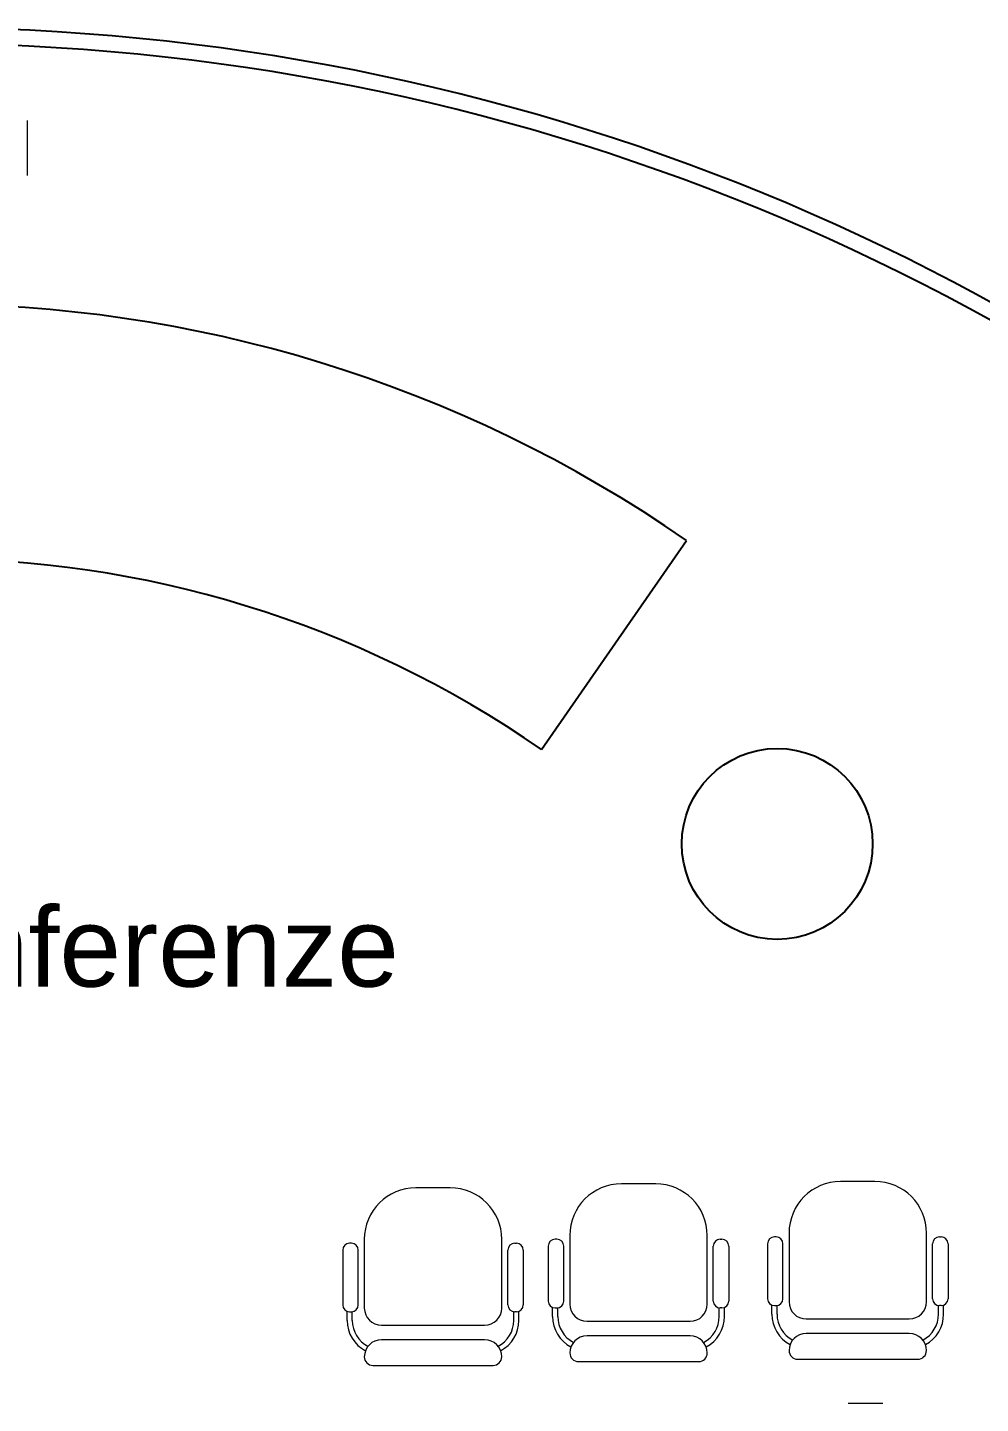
# Model space of a CAD drawing. Header units: millimetres. Extents: x -1911 to 4021, y -174 to 2851.
# Drawn here: x 953.7 to 1253.3, y 1676.5 to 2109.1 of the extents above; entities that cross this region are included whole.
import ezdxf

# ---------------------------------------------------------------- set-up
doc = ezdxf.new("R2010")
doc.units = ezdxf.units.MM
doc.layers.add('ARREDI attrezzature - furniture', color=175, linetype='Continuous', lineweight=9)
doc.styles.get("Standard").update_dxf_attribs({"font": 'arial.ttf'})

msp = doc.modelspace()

# ---------------------------------------------------------------- linework, layer by layer
at = {"color": 0}
msp.add_line((1115.3, 1882.1), (1160.88, 1947.84), dxfattribs=at)
msp.add_circle((1189.42, 1852.42), 30, dxfattribs=at)
at = {"color": 2}
for radius in [700.64, 695.64]:
    msp.add_arc((919.42, 1408.43), radius, 2.45403, 177.54597, dxfattribs=at)
at = {"color": 0}
for radius in [416.7, 336.7]:
    msp.add_arc((923.47, 1605.38), radius, 55.2686, 125.2153, dxfattribs=at)
at = {"layer": 'ARREDI attrezzature - furniture'}
for p, q in [((953.72, 2062.54), (953.72, 2079.82)), ((953.72, 2062.54), (953.72, 2079.82)), ((953.72, 2062.54), (953.72, 2079.82)), ((953.72, 2062.54), (953.72, 2079.82)), ((953.72, 2062.54), (953.72, 2079.82)), ((953.72, 2062.54), (953.72, 2079.82)), ((1086.61, 1744.31), (1075.81, 1744.31)), ((1086.61, 1744.31), (1075.81, 1744.31)), ((1086.61, 1744.31), (1075.81, 1744.31)), ((1086.61, 1744.31), (1075.81, 1744.31)), ((1086.61, 1744.31), (1075.81, 1744.31)), ((1086.61, 1744.31), (1075.81, 1744.31)), ((1151.22, 1745.54), (1140.42, 1745.54)), ((1151.22, 1745.54), (1140.42, 1745.54)), ((1151.22, 1745.54), (1140.42, 1745.54)), ((1151.22, 1745.54), (1140.42, 1745.54)), ((1151.22, 1745.54), (1140.42, 1745.54)), ((1151.22, 1745.54), (1140.42, 1745.54)), ((1220.14, 1746.28), (1209.34, 1746.28)), ((1220.14, 1746.28), (1209.34, 1746.28)), ((1220.14, 1746.28), (1209.34, 1746.28)), ((1220.14, 1746.28), (1209.34, 1746.28)), ((1220.14, 1746.28), (1209.34, 1746.28)), ((1220.14, 1746.28), (1209.34, 1746.28)), ((1055.54, 1726.91), (1055, 1726.91)), ((1055.54, 1726.91), (1055, 1726.91)), ((1055.54, 1726.91), (1055, 1726.91)), ((1055.54, 1726.91), (1055, 1726.91)), ((1055.54, 1726.91), (1055, 1726.91)), ((1055.54, 1726.91), (1055, 1726.91)), ((1059.61, 1728.11), (1059.61, 1706.51)), ((1059.61, 1728.11), (1059.61, 1706.51)), ((1059.61, 1728.11), (1059.61, 1706.51)), ((1059.61, 1728.11), (1059.61, 1706.51)), ((1059.61, 1728.11), (1059.61, 1706.51)), ((1059.61, 1728.11), (1059.61, 1706.51)), ((1102.81, 1706.51), (1102.81, 1728.11)), ((1102.81, 1706.51), (1102.81, 1728.11)), ((1102.81, 1706.51), (1102.81, 1728.11)), ((1102.81, 1706.51), (1102.81, 1728.11)), ((1102.81, 1706.51), (1102.81, 1728.11)), ((1102.81, 1706.51), (1102.81, 1728.11)), ((1106.88, 1726.91), (1107.42, 1726.91)), ((1106.88, 1726.91), (1107.42, 1726.91)), ((1106.88, 1726.91), (1107.42, 1726.91)), ((1106.88, 1726.91), (1107.42, 1726.91)), ((1106.88, 1726.91), (1107.42, 1726.91)), ((1106.88, 1726.91), (1107.42, 1726.91)), ((1117.45, 1725.98), (1117.45, 1708.7)), ((1117.45, 1725.98), (1117.45, 1708.7)), ((1117.45, 1725.98), (1117.45, 1708.7)), ((1117.45, 1725.98), (1117.45, 1708.7)), ((1117.45, 1725.98), (1117.45, 1708.7)), ((1117.45, 1725.98), (1117.45, 1708.7)), ((1120.15, 1728.14), (1119.61, 1728.14)), ((1120.15, 1728.14), (1119.61, 1728.14)), ((1120.15, 1728.14), (1119.61, 1728.14)), ((1120.15, 1728.14), (1119.61, 1728.14)), ((1120.15, 1728.14), (1119.61, 1728.14)), ((1120.15, 1728.14), (1119.61, 1728.14)), ((1122.31, 1708.7), (1122.31, 1725.98)), ((1122.31, 1708.7), (1122.31, 1725.98)), ((1122.31, 1708.7), (1122.31, 1725.98)), ((1122.31, 1708.7), (1122.31, 1725.98)), ((1122.31, 1708.7), (1122.31, 1725.98)), ((1122.31, 1708.7), (1122.31, 1725.98)), ((1124.22, 1729.34), (1124.22, 1707.74)), ((1124.22, 1729.34), (1124.22, 1707.74)), ((1124.22, 1729.34), (1124.22, 1707.74)), ((1124.22, 1729.34), (1124.22, 1707.74)), ((1124.22, 1729.34), (1124.22, 1707.74)), ((1124.22, 1729.34), (1124.22, 1707.74)), ((1167.42, 1707.74), (1167.42, 1729.34)), ((1167.42, 1707.74), (1167.42, 1729.34)), ((1167.42, 1707.74), (1167.42, 1729.34)), ((1167.42, 1707.74), (1167.42, 1729.34)), ((1167.42, 1707.74), (1167.42, 1729.34)), ((1167.42, 1707.74), (1167.42, 1729.34)), ((1169.33, 1708.7), (1169.33, 1725.98)), ((1169.33, 1708.7), (1169.33, 1725.98)), ((1169.33, 1708.7), (1169.33, 1725.98)), ((1169.33, 1708.7), (1169.33, 1725.98)), ((1169.33, 1708.7), (1169.33, 1725.98)), ((1169.33, 1708.7), (1169.33, 1725.98)), ((1171.49, 1728.14), (1172.03, 1728.14)), ((1171.49, 1728.14), (1172.03, 1728.14)), ((1171.49, 1728.14), (1172.03, 1728.14)), ((1171.49, 1728.14), (1172.03, 1728.14)), ((1171.49, 1728.14), (1172.03, 1728.14)), ((1171.49, 1728.14), (1172.03, 1728.14)), ((1174.19, 1725.98), (1174.19, 1708.7)), ((1174.19, 1725.98), (1174.19, 1708.7)), ((1174.19, 1725.98), (1174.19, 1708.7)), ((1174.19, 1725.98), (1174.19, 1708.7)), ((1174.19, 1725.98), (1174.19, 1708.7)), ((1174.19, 1725.98), (1174.19, 1708.7)), ((1186.37, 1726.72), (1186.37, 1709.44)), ((1186.37, 1726.72), (1186.37, 1709.44)), ((1186.37, 1726.72), (1186.37, 1709.44)), ((1186.37, 1726.72), (1186.37, 1709.44)), ((1186.37, 1726.72), (1186.37, 1709.44)), ((1186.37, 1726.72), (1186.37, 1709.44)), ((1189.07, 1728.88), (1188.53, 1728.88)), ((1189.07, 1728.88), (1188.53, 1728.88)), ((1189.07, 1728.88), (1188.53, 1728.88)), ((1189.07, 1728.88), (1188.53, 1728.88)), ((1189.07, 1728.88), (1188.53, 1728.88)), ((1189.07, 1728.88), (1188.53, 1728.88)), ((1191.23, 1709.44), (1191.23, 1726.72)), ((1191.23, 1709.44), (1191.23, 1726.72)), ((1191.23, 1709.44), (1191.23, 1726.72)), ((1191.23, 1709.44), (1191.23, 1726.72)), ((1191.23, 1709.44), (1191.23, 1726.72)), ((1191.23, 1709.44), (1191.23, 1726.72)), ((1193.14, 1730.08), (1193.14, 1708.48)), ((1193.14, 1730.08), (1193.14, 1708.48)), ((1193.14, 1730.08), (1193.14, 1708.48)), ((1193.14, 1730.08), (1193.14, 1708.48)), ((1193.14, 1730.08), (1193.14, 1708.48)), ((1193.14, 1730.08), (1193.14, 1708.48)), ((1236.34, 1708.48), (1236.34, 1730.08)), ((1236.34, 1708.48), (1236.34, 1730.08)), ((1236.34, 1708.48), (1236.34, 1730.08)), ((1236.34, 1708.48), (1236.34, 1730.08)), ((1236.34, 1708.48), (1236.34, 1730.08)), ((1236.34, 1708.48), (1236.34, 1730.08)), ((1238.25, 1709.44), (1238.25, 1726.72)), ((1238.25, 1709.44), (1238.25, 1726.72)), ((1238.25, 1709.44), (1238.25, 1726.72)), ((1238.25, 1709.44), (1238.25, 1726.72)), ((1238.25, 1709.44), (1238.25, 1726.72)), ((1238.25, 1709.44), (1238.25, 1726.72)), ((1240.41, 1728.88), (1240.95, 1728.88)), ((1240.41, 1728.88), (1240.95, 1728.88)), ((1240.41, 1728.88), (1240.95, 1728.88)), ((1240.41, 1728.88), (1240.95, 1728.88)), ((1240.41, 1728.88), (1240.95, 1728.88)), ((1240.41, 1728.88), (1240.95, 1728.88)), ((1243.11, 1726.72), (1243.11, 1709.44)), ((1243.11, 1726.72), (1243.11, 1709.44)), ((1243.11, 1726.72), (1243.11, 1709.44)), ((1243.11, 1726.72), (1243.11, 1709.44)), ((1243.11, 1726.72), (1243.11, 1709.44)), ((1243.11, 1726.72), (1243.11, 1709.44)), ((1052.84, 1724.75), (1052.84, 1707.47)), ((1052.84, 1724.75), (1052.84, 1707.47)), ((1052.84, 1724.75), (1052.84, 1707.47)), ((1052.84, 1724.75), (1052.84, 1707.47)), ((1052.84, 1724.75), (1052.84, 1707.47)), ((1052.84, 1724.75), (1052.84, 1707.47)), ((1057.7, 1707.47), (1057.7, 1724.75)), ((1057.7, 1707.47), (1057.7, 1724.75)), ((1057.7, 1707.47), (1057.7, 1724.75)), ((1057.7, 1707.47), (1057.7, 1724.75)), ((1057.7, 1707.47), (1057.7, 1724.75)), ((1057.7, 1707.47), (1057.7, 1724.75)), ((1104.72, 1707.47), (1104.72, 1724.75)), ((1104.72, 1707.47), (1104.72, 1724.75)), ((1104.72, 1707.47), (1104.72, 1724.75)), ((1104.72, 1707.47), (1104.72, 1724.75)), ((1104.72, 1707.47), (1104.72, 1724.75)), ((1104.72, 1707.47), (1104.72, 1724.75)), ((1109.58, 1724.75), (1109.58, 1707.47)), ((1109.58, 1724.75), (1109.58, 1707.47)), ((1109.58, 1724.75), (1109.58, 1707.47)), ((1109.58, 1724.75), (1109.58, 1707.47)), ((1109.58, 1724.75), (1109.58, 1707.47)), ((1109.58, 1724.75), (1109.58, 1707.47)), ((1054.21, 1702.61), (1054.21, 1705.46)), ((1054.21, 1702.61), (1054.21, 1705.46)), ((1054.21, 1702.61), (1054.21, 1705.46)), ((1054.21, 1702.61), (1054.21, 1705.46)), ((1054.21, 1702.61), (1054.21, 1705.46)), ((1054.21, 1702.61), (1054.21, 1705.46)), ((1055, 1705.31), (1055.54, 1705.31)), ((1055, 1705.31), (1055.54, 1705.31)), ((1055, 1705.31), (1055.54, 1705.31)), ((1055, 1705.31), (1055.54, 1705.31)), ((1055, 1705.31), (1055.54, 1705.31)), ((1055, 1705.31), (1055.54, 1705.31)), ((1055.83, 1702.61), (1055.83, 1705.33)), ((1055.83, 1702.61), (1055.83, 1705.33)), ((1055.83, 1702.61), (1055.83, 1705.33)), ((1055.83, 1702.61), (1055.83, 1705.33)), ((1055.83, 1702.61), (1055.83, 1705.33)), ((1055.83, 1702.61), (1055.83, 1705.33)), ((1106.59, 1702.61), (1106.59, 1705.33)), ((1106.59, 1702.61), (1106.59, 1705.33)), ((1106.59, 1702.61), (1106.59, 1705.33)), ((1106.59, 1702.61), (1106.59, 1705.33)), ((1106.59, 1702.61), (1106.59, 1705.33)), ((1106.59, 1702.61), (1106.59, 1705.33)), ((1107.42, 1705.31), (1106.88, 1705.31)), ((1107.42, 1705.31), (1106.88, 1705.31)), ((1107.42, 1705.31), (1106.88, 1705.31)), ((1107.42, 1705.31), (1106.88, 1705.31)), ((1107.42, 1705.31), (1106.88, 1705.31)), ((1107.42, 1705.31), (1106.88, 1705.31)), ((1108.21, 1702.61), (1108.21, 1705.46)), ((1108.21, 1702.61), (1108.21, 1705.46)), ((1108.21, 1702.61), (1108.21, 1705.46)), ((1108.21, 1702.61), (1108.21, 1705.46)), ((1108.21, 1702.61), (1108.21, 1705.46)), ((1108.21, 1702.61), (1108.21, 1705.46)), ((1118.82, 1703.84), (1118.82, 1706.69)), ((1118.82, 1703.84), (1118.82, 1706.69)), ((1118.82, 1703.84), (1118.82, 1706.69)), ((1118.82, 1703.84), (1118.82, 1706.69)), ((1118.82, 1703.84), (1118.82, 1706.69)), ((1118.82, 1703.84), (1118.82, 1706.69)), ((1119.61, 1706.54), (1120.15, 1706.54)), ((1119.61, 1706.54), (1120.15, 1706.54)), ((1119.61, 1706.54), (1120.15, 1706.54)), ((1119.61, 1706.54), (1120.15, 1706.54)), ((1119.61, 1706.54), (1120.15, 1706.54)), ((1119.61, 1706.54), (1120.15, 1706.54)), ((1120.44, 1703.84), (1120.44, 1706.56)), ((1120.44, 1703.84), (1120.44, 1706.56)), ((1120.44, 1703.84), (1120.44, 1706.56)), ((1120.44, 1703.84), (1120.44, 1706.56)), ((1120.44, 1703.84), (1120.44, 1706.56)), ((1120.44, 1703.84), (1120.44, 1706.56)), ((1171.2, 1703.84), (1171.2, 1706.56)), ((1171.2, 1703.84), (1171.2, 1706.56)), ((1171.2, 1703.84), (1171.2, 1706.56)), ((1171.2, 1703.84), (1171.2, 1706.56)), ((1171.2, 1703.84), (1171.2, 1706.56)), ((1171.2, 1703.84), (1171.2, 1706.56)), ((1172.03, 1706.54), (1171.49, 1706.54)), ((1172.03, 1706.54), (1171.49, 1706.54)), ((1172.03, 1706.54), (1171.49, 1706.54)), ((1172.03, 1706.54), (1171.49, 1706.54)), ((1172.03, 1706.54), (1171.49, 1706.54)), ((1172.03, 1706.54), (1171.49, 1706.54)), ((1172.82, 1703.84), (1172.82, 1706.69)), ((1172.82, 1703.84), (1172.82, 1706.69)), ((1172.82, 1703.84), (1172.82, 1706.69)), ((1172.82, 1703.84), (1172.82, 1706.69)), ((1172.82, 1703.84), (1172.82, 1706.69)), ((1172.82, 1703.84), (1172.82, 1706.69)), ((1187.74, 1704.58), (1187.74, 1707.43)), ((1187.74, 1704.58), (1187.74, 1707.43)), ((1187.74, 1704.58), (1187.74, 1707.43)), ((1187.74, 1704.58), (1187.74, 1707.43)), ((1187.74, 1704.58), (1187.74, 1707.43)), ((1187.74, 1704.58), (1187.74, 1707.43)), ((1188.53, 1707.28), (1189.07, 1707.28)), ((1188.53, 1707.28), (1189.07, 1707.28)), ((1188.53, 1707.28), (1189.07, 1707.28)), ((1188.53, 1707.28), (1189.07, 1707.28)), ((1188.53, 1707.28), (1189.07, 1707.28)), ((1188.53, 1707.28), (1189.07, 1707.28)), ((1189.36, 1704.58), (1189.36, 1707.3)), ((1189.36, 1704.58), (1189.36, 1707.3)), ((1189.36, 1704.58), (1189.36, 1707.3)), ((1189.36, 1704.58), (1189.36, 1707.3)), ((1189.36, 1704.58), (1189.36, 1707.3)), ((1189.36, 1704.58), (1189.36, 1707.3)), ((1240.12, 1704.58), (1240.12, 1707.3)), ((1240.12, 1704.58), (1240.12, 1707.3)), ((1240.12, 1704.58), (1240.12, 1707.3)), ((1240.12, 1704.58), (1240.12, 1707.3)), ((1240.12, 1704.58), (1240.12, 1707.3)), ((1240.12, 1704.58), (1240.12, 1707.3)), ((1240.95, 1707.28), (1240.41, 1707.28)), ((1240.95, 1707.28), (1240.41, 1707.28)), ((1240.95, 1707.28), (1240.41, 1707.28)), ((1240.95, 1707.28), (1240.41, 1707.28)), ((1240.95, 1707.28), (1240.41, 1707.28)), ((1240.95, 1707.28), (1240.41, 1707.28)), ((1241.74, 1704.58), (1241.74, 1707.43)), ((1241.74, 1704.58), (1241.74, 1707.43)), ((1241.74, 1704.58), (1241.74, 1707.43)), ((1241.74, 1704.58), (1241.74, 1707.43)), ((1241.74, 1704.58), (1241.74, 1707.43)), ((1241.74, 1704.58), (1241.74, 1707.43)), ((1065.01, 1701.11), (1097.41, 1701.11)), ((1065.01, 1701.11), (1097.41, 1701.11)), ((1065.01, 1701.11), (1097.41, 1701.11)), ((1065.01, 1701.11), (1097.41, 1701.11)), ((1065.01, 1701.11), (1097.41, 1701.11)), ((1065.01, 1701.11), (1097.41, 1701.11)), ((1129.62, 1702.34), (1162.02, 1702.34)), ((1129.62, 1702.34), (1162.02, 1702.34)), ((1129.62, 1702.34), (1162.02, 1702.34)), ((1129.62, 1702.34), (1162.02, 1702.34)), ((1129.62, 1702.34), (1162.02, 1702.34)), ((1129.62, 1702.34), (1162.02, 1702.34)), ((1198.54, 1703.08), (1230.94, 1703.08)), ((1198.54, 1703.08), (1230.94, 1703.08)), ((1198.54, 1703.08), (1230.94, 1703.08)), ((1198.54, 1703.08), (1230.94, 1703.08)), ((1198.54, 1703.08), (1230.94, 1703.08)), ((1198.54, 1703.08), (1230.94, 1703.08)), ((1097.41, 1696.56), (1065.01, 1696.56)), ((1097.41, 1696.56), (1065.01, 1696.56)), ((1097.41, 1696.56), (1065.01, 1696.56)), ((1097.41, 1696.56), (1065.01, 1696.56)), ((1097.41, 1696.56), (1065.01, 1696.56)), ((1097.41, 1696.56), (1065.01, 1696.56)), ((1162.02, 1697.78), (1129.62, 1697.78)), ((1162.02, 1697.78), (1129.62, 1697.78)), ((1162.02, 1697.78), (1129.62, 1697.78)), ((1162.02, 1697.78), (1129.62, 1697.78)), ((1162.02, 1697.78), (1129.62, 1697.78)), ((1162.02, 1697.78), (1129.62, 1697.78)), ((1230.94, 1698.53), (1198.54, 1698.53)), ((1230.94, 1698.53), (1198.54, 1698.53)), ((1230.94, 1698.53), (1198.54, 1698.53)), ((1230.94, 1698.53), (1198.54, 1698.53)), ((1230.94, 1698.53), (1198.54, 1698.53)), ((1230.94, 1698.53), (1198.54, 1698.53)), ((1124.22, 1692.38), (1124.22, 1692.38)), ((1124.22, 1692.38), (1124.22, 1692.38)), ((1124.22, 1692.38), (1124.22, 1692.38)), ((1167.42, 1692.38), (1167.42, 1692.38)), ((1167.42, 1692.38), (1167.42, 1692.38)), ((1167.42, 1692.38), (1167.42, 1692.38)), ((1193.14, 1693.13), (1193.14, 1693.13)), ((1193.14, 1693.13), (1193.14, 1693.13)), ((1193.14, 1693.13), (1193.14, 1693.13)), ((1193.14, 1693.13), (1193.14, 1693.13)), ((1193.14, 1693.13), (1193.14, 1693.13)), ((1193.14, 1693.13), (1193.14, 1693.13)), ((1236.34, 1693.13), (1236.34, 1693.13)), ((1236.34, 1693.13), (1236.34, 1693.13)), ((1236.34, 1693.13), (1236.34, 1693.13)), ((1236.34, 1693.13), (1236.34, 1693.13)), ((1236.34, 1693.13), (1236.34, 1693.13)), ((1236.34, 1693.13), (1236.34, 1693.13)), ((1059.61, 1691.16), (1059.61, 1691.16)), ((1059.61, 1691.16), (1059.61, 1691.16)), ((1059.61, 1691.16), (1059.61, 1691.16)), ((1062.31, 1688.46), (1100.11, 1688.46)), ((1062.31, 1688.46), (1100.11, 1688.46)), ((1062.31, 1688.46), (1100.11, 1688.46)), ((1062.31, 1688.46), (1100.11, 1688.46)), ((1102.81, 1691.16), (1102.81, 1691.16)), ((1102.81, 1691.16), (1102.81, 1691.16)), ((1102.81, 1691.16), (1102.81, 1691.16)), ((1126.92, 1689.68), (1164.72, 1689.68)), ((1126.92, 1689.68), (1164.72, 1689.68)), ((1126.92, 1689.68), (1164.72, 1689.68)), ((1126.92, 1689.68), (1164.72, 1689.68)), ((1195.84, 1690.43), (1233.64, 1690.43)), ((1195.84, 1690.43), (1233.64, 1690.43)), ((1195.84, 1690.43), (1233.64, 1690.43)), ((1195.84, 1690.43), (1233.64, 1690.43)), ((1222.57, 1676.5), (1211.77, 1676.5)), ((1222.57, 1676.5), (1211.77, 1676.5)), ((1222.57, 1676.5), (1211.77, 1676.5)), ((1222.57, 1676.5), (1211.77, 1676.5)), ((1222.57, 1676.5), (1211.77, 1676.5)), ((1222.57, 1676.5), (1211.77, 1676.5))]:
    msp.add_line(p, q, dxfattribs=at)
for centre, radius, start, end in [((1075.81, 1728.11), 16.2, 90, 180), ((1075.81, 1728.11), 16.2, 90, 180), ((1075.81, 1728.11), 16.2, 90, 180), ((1075.81, 1728.11), 16.2, 90, 180), ((1075.81, 1728.11), 16.2, 90, 180), ((1075.81, 1728.11), 16.2, 90, 180), ((1086.61, 1728.11), 16.2, 0, 90), ((1086.61, 1728.11), 16.2, 0, 90), ((1086.61, 1728.11), 16.2, 0, 90), ((1086.61, 1728.11), 16.2, 0, 90), ((1086.61, 1728.11), 16.2, 0, 90), ((1086.61, 1728.11), 16.2, 0, 90), ((1140.42, 1729.34), 16.2, 90, 180), ((1140.42, 1729.34), 16.2, 90, 180), ((1140.42, 1729.34), 16.2, 90, 180), ((1140.42, 1729.34), 16.2, 90, 180), ((1140.42, 1729.34), 16.2, 90, 180), ((1140.42, 1729.34), 16.2, 90, 180), ((1151.22, 1729.34), 16.2, 0, 90), ((1151.22, 1729.34), 16.2, 0, 90), ((1151.22, 1729.34), 16.2, 0, 90), ((1151.22, 1729.34), 16.2, 0, 90), ((1151.22, 1729.34), 16.2, 0, 90), ((1151.22, 1729.34), 16.2, 0, 90), ((1209.34, 1730.08), 16.2, 90, 180), ((1209.34, 1730.08), 16.2, 90, 180), ((1209.34, 1730.08), 16.2, 90, 180), ((1209.34, 1730.08), 16.2, 90, 180), ((1209.34, 1730.08), 16.2, 90, 180), ((1209.34, 1730.08), 16.2, 90, 180), ((1220.14, 1730.08), 16.2, 0, 90), ((1220.14, 1730.08), 16.2, 0, 90), ((1220.14, 1730.08), 16.2, 0, 90), ((1220.14, 1730.08), 16.2, 0, 90), ((1220.14, 1730.08), 16.2, 0, 90), ((1220.14, 1730.08), 16.2, 0, 90), ((1055, 1724.75), 2.16, 90, 180), ((1055, 1724.75), 2.16, 90, 180), ((1055, 1724.75), 2.16, 90, 180), ((1055, 1724.75), 2.16, 90, 180), ((1055, 1724.75), 2.16, 90, 180), ((1055, 1724.75), 2.16, 90, 180), ((1055.54, 1724.75), 2.16, 0, 90), ((1055.54, 1724.75), 2.16, 0, 90), ((1055.54, 1724.75), 2.16, 0, 90), ((1055.54, 1724.75), 2.16, 0, 90), ((1055.54, 1724.75), 2.16, 0, 90), ((1055.54, 1724.75), 2.16, 0, 90), ((1106.88, 1724.75), 2.16, 90, 180), ((1106.88, 1724.75), 2.16, 90, 180), ((1106.88, 1724.75), 2.16, 90, 180), ((1106.88, 1724.75), 2.16, 90, 180), ((1106.88, 1724.75), 2.16, 90, 180), ((1106.88, 1724.75), 2.16, 90, 180), ((1107.42, 1724.75), 2.16, 0, 90), ((1107.42, 1724.75), 2.16, 0, 90), ((1107.42, 1724.75), 2.16, 0, 90), ((1107.42, 1724.75), 2.16, 0, 90), ((1107.42, 1724.75), 2.16, 0, 90), ((1107.42, 1724.75), 2.16, 0, 90), ((1119.61, 1725.98), 2.16, 90, 180), ((1119.61, 1725.98), 2.16, 90, 180), ((1119.61, 1725.98), 2.16, 90, 180), ((1119.61, 1725.98), 2.16, 90, 180), ((1119.61, 1725.98), 2.16, 90, 180), ((1119.61, 1725.98), 2.16, 90, 180), ((1120.15, 1725.98), 2.16, 0, 90), ((1120.15, 1725.98), 2.16, 0, 90), ((1120.15, 1725.98), 2.16, 0, 90), ((1120.15, 1725.98), 2.16, 0, 90), ((1120.15, 1725.98), 2.16, 0, 90), ((1120.15, 1725.98), 2.16, 0, 90), ((1171.49, 1725.98), 2.16, 90, 180), ((1171.49, 1725.98), 2.16, 90, 180), ((1171.49, 1725.98), 2.16, 90, 180), ((1171.49, 1725.98), 2.16, 90, 180), ((1171.49, 1725.98), 2.16, 90, 180), ((1171.49, 1725.98), 2.16, 90, 180), ((1172.03, 1725.98), 2.16, 0, 90), ((1172.03, 1725.98), 2.16, 0, 90), ((1172.03, 1725.98), 2.16, 0, 90), ((1172.03, 1725.98), 2.16, 0, 90), ((1172.03, 1725.98), 2.16, 0, 90), ((1172.03, 1725.98), 2.16, 0, 90), ((1188.53, 1726.72), 2.16, 90, 180), ((1188.53, 1726.72), 2.16, 90, 180), ((1188.53, 1726.72), 2.16, 90, 180), ((1188.53, 1726.72), 2.16, 90, 180), ((1188.53, 1726.72), 2.16, 90, 180), ((1188.53, 1726.72), 2.16, 90, 180), ((1189.07, 1726.72), 2.16, 0, 90), ((1189.07, 1726.72), 2.16, 0, 90), ((1189.07, 1726.72), 2.16, 0, 90), ((1189.07, 1726.72), 2.16, 0, 90), ((1189.07, 1726.72), 2.16, 0, 90), ((1189.07, 1726.72), 2.16, 0, 90), ((1240.41, 1726.72), 2.16, 90, 180), ((1240.41, 1726.72), 2.16, 90, 180), ((1240.41, 1726.72), 2.16, 90, 180), ((1240.41, 1726.72), 2.16, 90, 180), ((1240.41, 1726.72), 2.16, 90, 180), ((1240.41, 1726.72), 2.16, 90, 180), ((1240.95, 1726.72), 2.16, 0, 90), ((1240.95, 1726.72), 2.16, 0, 90), ((1240.95, 1726.72), 2.16, 0, 90), ((1240.95, 1726.72), 2.16, 0, 90), ((1240.95, 1726.72), 2.16, 0, 90), ((1240.95, 1726.72), 2.16, 0, 90), ((1119.61, 1708.7), 2.16, 180, 270), ((1119.61, 1708.7), 2.16, 180, 270), ((1119.61, 1708.7), 2.16, 180, 270), ((1119.61, 1708.7), 2.16, 180, 270), ((1119.61, 1708.7), 2.16, 180, 270), ((1119.61, 1708.7), 2.16, 180, 270), ((1120.15, 1708.7), 2.16, 270, 0), ((1120.15, 1708.7), 2.16, 270, 0), ((1120.15, 1708.7), 2.16, 270, 0), ((1120.15, 1708.7), 2.16, 270, 0), ((1120.15, 1708.7), 2.16, 270, 0), ((1120.15, 1708.7), 2.16, 270, 0), ((1171.49, 1708.7), 2.16, 180, 270), ((1171.49, 1708.7), 2.16, 180, 270), ((1171.49, 1708.7), 2.16, 180, 270), ((1171.49, 1708.7), 2.16, 180, 270), ((1171.49, 1708.7), 2.16, 180, 270), ((1171.49, 1708.7), 2.16, 180, 270), ((1172.03, 1708.7), 2.16, 270, 0), ((1172.03, 1708.7), 2.16, 270, 0), ((1172.03, 1708.7), 2.16, 270, 0), ((1172.03, 1708.7), 2.16, 270, 0), ((1172.03, 1708.7), 2.16, 270, 0), ((1172.03, 1708.7), 2.16, 270, 0), ((1188.53, 1709.44), 2.16, 180, 270), ((1188.53, 1709.44), 2.16, 180, 270), ((1188.53, 1709.44), 2.16, 180, 270), ((1188.53, 1709.44), 2.16, 180, 270), ((1188.53, 1709.44), 2.16, 180, 270), ((1188.53, 1709.44), 2.16, 180, 270), ((1189.07, 1709.44), 2.16, 270, 0), ((1189.07, 1709.44), 2.16, 270, 0), ((1189.07, 1709.44), 2.16, 270, 0), ((1189.07, 1709.44), 2.16, 270, 0), ((1189.07, 1709.44), 2.16, 270, 0), ((1189.07, 1709.44), 2.16, 270, 0), ((1240.41, 1709.44), 2.16, 180, 270), ((1240.41, 1709.44), 2.16, 180, 270), ((1240.41, 1709.44), 2.16, 180, 270), ((1240.41, 1709.44), 2.16, 180, 270), ((1240.41, 1709.44), 2.16, 180, 270), ((1240.41, 1709.44), 2.16, 180, 270), ((1240.95, 1709.44), 2.16, 270, 0), ((1240.95, 1709.44), 2.16, 270, 0), ((1240.95, 1709.44), 2.16, 270, 0), ((1240.95, 1709.44), 2.16, 270, 0), ((1240.95, 1709.44), 2.16, 270, 0), ((1240.95, 1709.44), 2.16, 270, 0), ((1055, 1707.47), 2.16, 180, 270), ((1055, 1707.47), 2.16, 180, 270), ((1055, 1707.47), 2.16, 180, 270), ((1055, 1707.47), 2.16, 180, 270), ((1055, 1707.47), 2.16, 180, 270), ((1055, 1707.47), 2.16, 180, 270), ((1055.54, 1707.47), 2.16, 270, 0), ((1055.54, 1707.47), 2.16, 270, 0), ((1055.54, 1707.47), 2.16, 270, 0), ((1055.54, 1707.47), 2.16, 270, 0), ((1055.54, 1707.47), 2.16, 270, 0), ((1055.54, 1707.47), 2.16, 270, 0), ((1065.01, 1706.51), 5.4, 180, 270), ((1065.01, 1706.51), 5.4, 180, 270), ((1065.01, 1706.51), 5.4, 180, 270), ((1065.01, 1706.51), 5.4, 180, 270), ((1065.01, 1706.51), 5.4, 180, 270), ((1065.01, 1706.51), 5.4, 180, 270), ((1097.41, 1706.51), 5.4, 270, 360), ((1097.41, 1706.51), 5.4, 270, 360), ((1097.41, 1706.51), 5.4, 270, 360), ((1097.41, 1706.51), 5.4, 270, 360), ((1097.41, 1706.51), 5.4, 270, 360), ((1097.41, 1706.51), 5.4, 270, 360), ((1106.88, 1707.47), 2.16, 180, 270), ((1106.88, 1707.47), 2.16, 180, 270), ((1106.88, 1707.47), 2.16, 180, 270), ((1106.88, 1707.47), 2.16, 180, 270), ((1106.88, 1707.47), 2.16, 180, 270), ((1106.88, 1707.47), 2.16, 180, 270), ((1107.42, 1707.47), 2.16, 270, 0), ((1107.42, 1707.47), 2.16, 270, 0), ((1107.42, 1707.47), 2.16, 270, 0), ((1107.42, 1707.47), 2.16, 270, 0), ((1107.42, 1707.47), 2.16, 270, 0), ((1107.42, 1707.47), 2.16, 270, 0), ((1129.62, 1707.74), 5.4, 180, 270), ((1129.62, 1707.74), 5.4, 180, 270), ((1129.62, 1707.74), 5.4, 180, 270), ((1129.62, 1707.74), 5.4, 180, 270), ((1129.62, 1707.74), 5.4, 180, 270), ((1129.62, 1707.74), 5.4, 180, 270), ((1162.02, 1707.74), 5.4, 270, 360), ((1162.02, 1707.74), 5.4, 270, 360), ((1162.02, 1707.74), 5.4, 270, 360), ((1162.02, 1707.74), 5.4, 270, 360), ((1162.02, 1707.74), 5.4, 270, 360), ((1162.02, 1707.74), 5.4, 270, 360), ((1198.54, 1704.58), 10.8, 180, 242.1194), ((1198.54, 1704.58), 10.8, 180, 242.1194), ((1198.54, 1704.58), 10.8, 180, 242.1194), ((1198.54, 1704.58), 10.8, 180, 242.1194), ((1198.54, 1704.58), 10.8, 180, 242.1194), ((1198.54, 1704.58), 10.8, 180, 242.1194), ((1198.54, 1704.58), 9.18, 180, 242.3805), ((1198.54, 1704.58), 9.18, 180, 242.3805), ((1198.54, 1704.58), 9.18, 180, 242.3805), ((1198.54, 1704.58), 9.18, 180, 242.3805), ((1198.54, 1704.58), 9.18, 180, 242.3805), ((1198.54, 1704.58), 9.18, 180, 242.3805), ((1198.54, 1708.48), 5.4, 180, 270), ((1198.54, 1708.48), 5.4, 180, 270), ((1198.54, 1708.48), 5.4, 180, 270), ((1198.54, 1708.48), 5.4, 180, 270), ((1198.54, 1708.48), 5.4, 180, 270), ((1198.54, 1708.48), 5.4, 180, 270), ((1230.94, 1708.48), 5.4, 270, 360), ((1230.94, 1708.48), 5.4, 270, 360), ((1230.94, 1708.48), 5.4, 270, 360), ((1230.94, 1708.48), 5.4, 270, 360), ((1230.94, 1708.48), 5.4, 270, 360), ((1230.94, 1708.48), 5.4, 270, 360), ((1230.94, 1704.58), 9.18, 297.6195, 0), ((1230.94, 1704.58), 9.18, 297.6195, 0), ((1230.94, 1704.58), 9.18, 297.6195, 0), ((1230.94, 1704.58), 9.18, 297.6195, 0), ((1230.94, 1704.58), 9.18, 297.6195, 0), ((1230.94, 1704.58), 9.18, 297.6195, 0), ((1230.94, 1704.58), 10.8, 297.8806, 0), ((1230.94, 1704.58), 10.8, 297.8806, 0), ((1230.94, 1704.58), 10.8, 297.8806, 0), ((1230.94, 1704.58), 10.8, 297.8806, 0), ((1230.94, 1704.58), 10.8, 297.8806, 0), ((1230.94, 1704.58), 10.8, 297.8806, 0), ((1065.01, 1702.61), 10.8, 180, 242.1194), ((1065.01, 1702.61), 10.8, 180, 242.1194), ((1065.01, 1702.61), 10.8, 180, 242.1194), ((1065.01, 1702.61), 10.8, 180, 242.1194), ((1065.01, 1702.61), 10.8, 180, 242.1194), ((1065.01, 1702.61), 10.8, 180, 242.1194), ((1065.01, 1702.61), 9.18, 180, 242.3805), ((1065.01, 1702.61), 9.18, 180, 242.3805), ((1065.01, 1702.61), 9.18, 180, 242.3805), ((1065.01, 1702.61), 9.18, 180, 242.3805), ((1065.01, 1702.61), 9.18, 180, 242.3805), ((1065.01, 1702.61), 9.18, 180, 242.3805), ((1097.41, 1702.61), 9.18, 297.6195, 0), ((1097.41, 1702.61), 9.18, 297.6195, 0), ((1097.41, 1702.61), 9.18, 297.6195, 0), ((1097.41, 1702.61), 9.18, 297.6195, 0), ((1097.41, 1702.61), 9.18, 297.6195, 0), ((1097.41, 1702.61), 9.18, 297.6195, 0), ((1097.41, 1702.61), 10.8, 297.8806, 0), ((1097.41, 1702.61), 10.8, 297.8806, 0), ((1097.41, 1702.61), 10.8, 297.8806, 0), ((1097.41, 1702.61), 10.8, 297.8806, 0), ((1097.41, 1702.61), 10.8, 297.8806, 0), ((1097.41, 1702.61), 10.8, 297.8806, 0), ((1129.62, 1703.84), 10.8, 180, 242.1194), ((1129.62, 1703.84), 10.8, 180, 242.1194), ((1129.62, 1703.84), 10.8, 180, 242.1194), ((1129.62, 1703.84), 10.8, 180, 242.1194), ((1129.62, 1703.84), 10.8, 180, 242.1194), ((1129.62, 1703.84), 10.8, 180, 242.1194), ((1129.62, 1703.84), 9.18, 180, 242.3805), ((1129.62, 1703.84), 9.18, 180, 242.3805), ((1129.62, 1703.84), 9.18, 180, 242.3805), ((1129.62, 1703.84), 9.18, 180, 242.3805), ((1129.62, 1703.84), 9.18, 180, 242.3805), ((1129.62, 1703.84), 9.18, 180, 242.3805), ((1162.02, 1703.84), 9.18, 297.6195, 0), ((1162.02, 1703.84), 9.18, 297.6195, 0), ((1162.02, 1703.84), 9.18, 297.6195, 0), ((1162.02, 1703.84), 9.18, 297.6195, 0), ((1162.02, 1703.84), 9.18, 297.6195, 0), ((1162.02, 1703.84), 9.18, 297.6195, 0), ((1162.02, 1703.84), 10.8, 297.8806, 0), ((1162.02, 1703.84), 10.8, 297.8806, 0), ((1162.02, 1703.84), 10.8, 297.8806, 0), ((1162.02, 1703.84), 10.8, 297.8806, 0), ((1162.02, 1703.84), 10.8, 297.8806, 0), ((1162.02, 1703.84), 10.8, 297.8806, 0), ((1065.01, 1691.16), 5.4, 90, 180), ((1065.01, 1691.16), 5.4, 90, 180), ((1065.01, 1691.16), 5.4, 90, 180), ((1065.01, 1691.16), 5.4, 90, 180), ((1065.01, 1691.16), 5.4, 90, 180), ((1065.01, 1691.16), 5.4, 90, 180), ((1097.41, 1691.16), 5.4, 0, 90), ((1097.41, 1691.16), 5.4, 0, 90), ((1097.41, 1691.16), 5.4, 0, 90), ((1097.41, 1691.16), 5.4, 0, 90), ((1097.41, 1691.16), 5.4, 0, 90), ((1097.41, 1691.16), 5.4, 0, 90), ((1129.62, 1692.38), 5.4, 90, 180), ((1129.62, 1692.38), 5.4, 90, 180), ((1129.62, 1692.38), 5.4, 90, 180), ((1129.62, 1692.38), 5.4, 90, 180), ((1129.62, 1692.38), 5.4, 90, 180), ((1129.62, 1692.38), 5.4, 90, 180), ((1162.02, 1692.38), 5.4, 0, 90), ((1162.02, 1692.38), 5.4, 0, 90), ((1162.02, 1692.38), 5.4, 0, 90), ((1162.02, 1692.38), 5.4, 0, 90), ((1162.02, 1692.38), 5.4, 0, 90), ((1162.02, 1692.38), 5.4, 0, 90), ((1198.54, 1693.13), 5.4, 90, 180), ((1198.54, 1693.13), 5.4, 90, 180), ((1198.54, 1693.13), 5.4, 90, 180), ((1198.54, 1693.13), 5.4, 90, 180), ((1198.54, 1693.13), 5.4, 90, 180), ((1198.54, 1693.13), 5.4, 90, 180), ((1230.94, 1693.13), 5.4, 0, 90), ((1230.94, 1693.13), 5.4, 0, 90), ((1230.94, 1693.13), 5.4, 0, 90), ((1230.94, 1693.13), 5.4, 0, 90), ((1230.94, 1693.13), 5.4, 0, 90), ((1230.94, 1693.13), 5.4, 0, 90), ((1126.92, 1692.38), 2.7, 180, 270), ((1126.92, 1692.38), 2.7, 180, 270), ((1126.92, 1692.38), 2.7, 180, 270), ((1126.92, 1692.38), 2.7, 180, 270), ((1164.72, 1692.38), 2.7, 270, 360), ((1164.72, 1692.38), 2.7, 270, 360), ((1164.72, 1692.38), 2.7, 270, 360), ((1164.72, 1692.38), 2.7, 270, 360), ((1195.84, 1693.13), 2.7, 180, 270), ((1195.84, 1693.13), 2.7, 180, 270), ((1195.84, 1693.13), 2.7, 180, 270), ((1195.84, 1693.13), 2.7, 180, 270), ((1195.84, 1693.13), 2.7, 180, 270), ((1195.84, 1693.13), 2.7, 180, 270), ((1233.64, 1693.13), 2.7, 270, 360), ((1233.64, 1693.13), 2.7, 270, 360), ((1233.64, 1693.13), 2.7, 270, 360), ((1233.64, 1693.13), 2.7, 270, 360), ((1233.64, 1693.13), 2.7, 270, 360), ((1233.64, 1693.13), 2.7, 270, 360), ((1062.31, 1691.16), 2.7, 180, 270), ((1062.31, 1691.16), 2.7, 180, 270), ((1062.31, 1691.16), 2.7, 180, 270), ((1100.11, 1691.16), 2.7, 270, 360), ((1100.11, 1691.16), 2.7, 270, 360), ((1100.11, 1691.16), 2.7, 270, 360), ((1100.11, 1691.16), 2.7, 270, 360)]:
    msp.add_arc(centre, radius, start, end, dxfattribs=at)

# ---------------------------------------------------------------- texts
at = {"insert": (800.68, 1832.55), "char_height": 25, "attachment_point": 1}
msp.add_mtext_dynamic_manual_height_columns('\\A1; Sala Conferenze', width=285.7043, gutter_width=12.5, heights=[72.74], dxfattribs=at)

doc.saveas('drawing.dxf')
